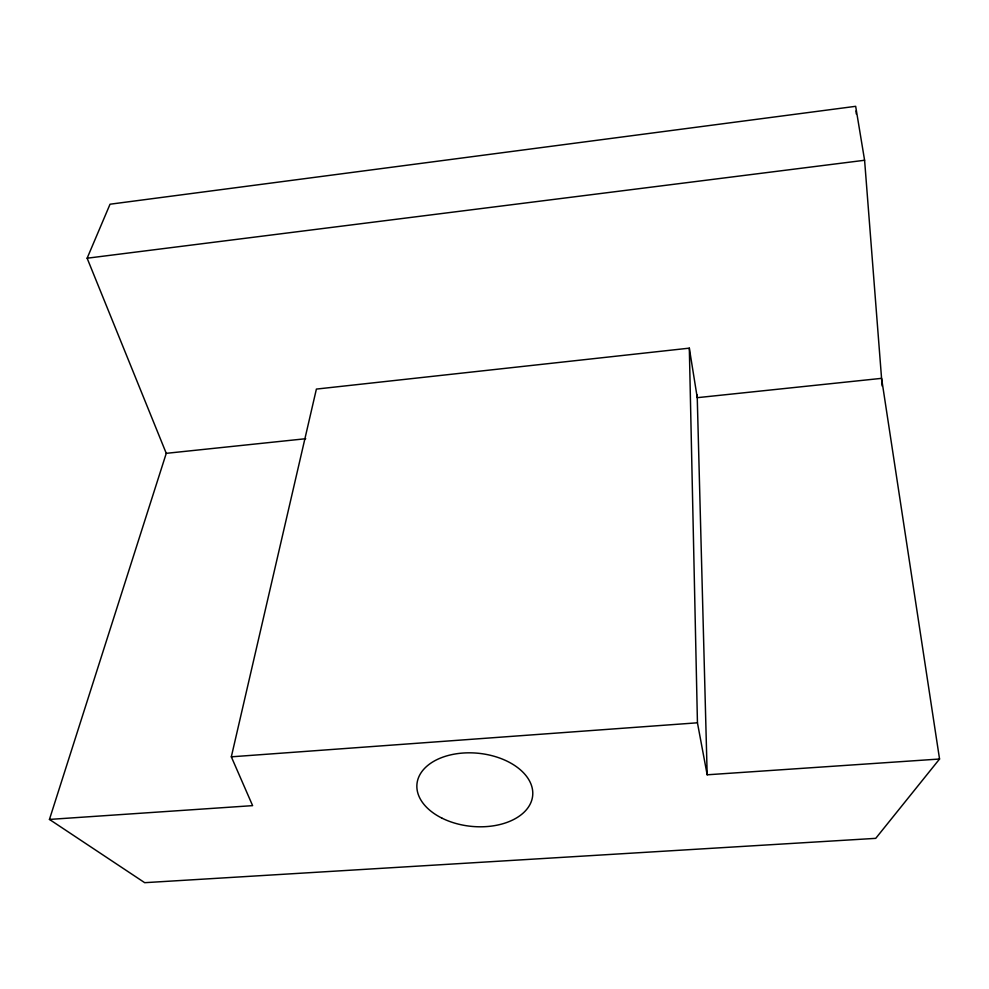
<?xml version="1.0" encoding="UTF-8"?>
<svg xmlns="http://www.w3.org/2000/svg" width="989" height="989" viewBox="0 0 989 989"><rect width="100%" height="100%" fill="white"/><g stroke="black" fill="none" stroke-linecap="round" stroke-linejoin="round"><path stroke-width="1.48" d="M49.45 819.424L252.615 805.639L231.327 756.82L316.393 389.085L689.321 348.153L697.257 397.677L881.57 378.354L939.55 759.02L875.735 838.351L144.703 882.683L49.45 819.424L166.263 453.333L87.131 258.216L110.039 204.216L855.67 106.318L864.596 160.267L882.163 386.044M87.131 258.216L864.596 160.267M166.263 453.333L305.725 438.72M231.327 756.82L697.443 722.798L707.172 774.795L939.55 759.02M856.041 110.916L856.289 113.982M697.171 394.636L707.172 774.795M689.321 348.153L697.443 722.798M441.823 818.076A58.141 36.704 5.8 0 0 532.589 796.368A58.141 36.704 5.8 0 0 450.057 755.015A58.141 36.704 5.8 0 0 441.823 818.076"/></g></svg>
